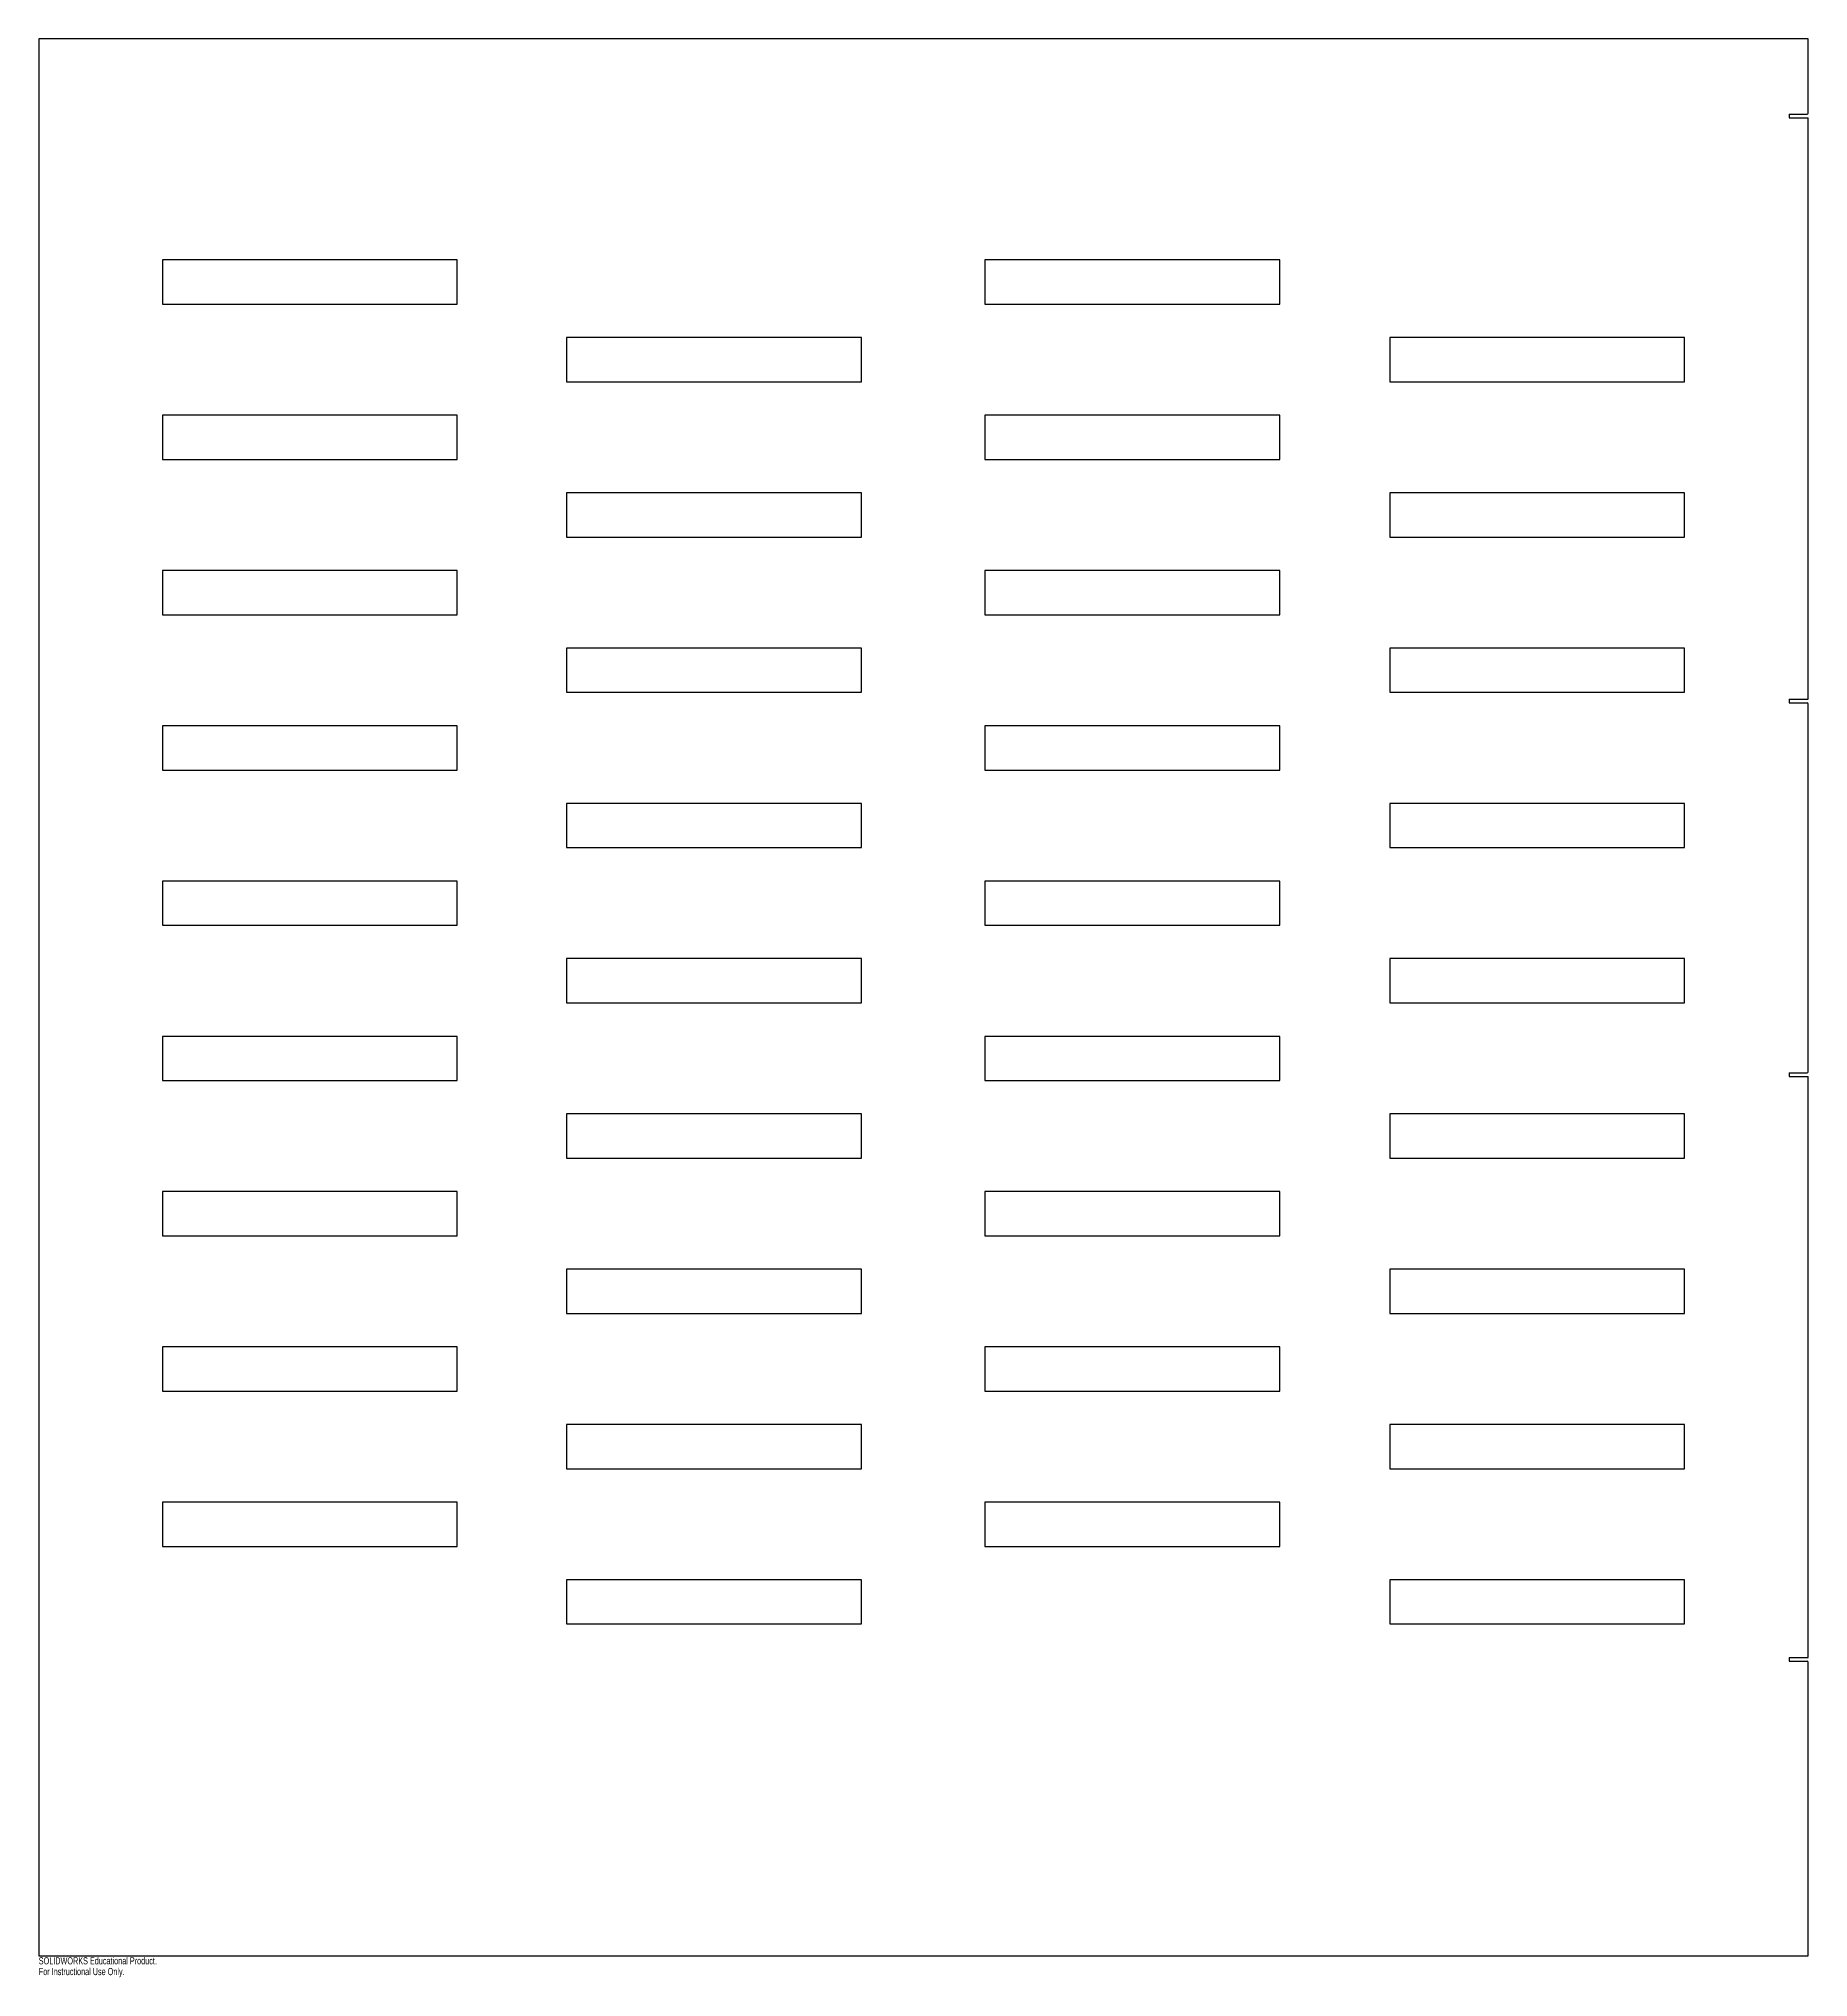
# Model space of a CAD drawing. Header units: millimetres. Extents: x -600 to 600, y -1315 to 0.
import ezdxf

# ---------------------------------------------------------------- set-up
doc = ezdxf.new("R2010")
doc.units = ezdxf.units.MM
doc.styles.add('SLDTEXTSTYLE0', font='TXT', dxfattribs={"width": 0.7})

msp = doc.modelspace()

# ---------------------------------------------------------------- linework, layer by layer
at = {"color": 7, "linetype": 'Continuous', "lineweight": 25}
for p, q in [((600, 0), (-600, 0)), ((-600, 0), (-600, -1300)), ((600, -50.4), (600, 0)), ((587, -51.2), (587, -53.7)), ((587, -51.2), (599.3, -51.2)), ((587, -53.7), (600, -53.7)), ((600, -447.8), (600, -53.7)), ((-316.2, -150), (-516.2, -150)), ((-516.2, -150), (-516.2, -180)), ((-316.2, -180), (-316.2, -150)), ((41.7, -150), (41.7, -180)), ((241.7, -150), (41.7, -150)), ((241.7, -180), (241.7, -150)), ((-516.2, -180), (-316.2, -180)), ((41.7, -180), (241.7, -180)), ((-42.1, -202.6), (-242.1, -202.6)), ((-242.1, -202.6), (-242.1, -232.6)), ((-42.1, -232.6), (-42.1, -202.6)), ((316.2, -202.6), (316.2, -232.6)), ((516.2, -202.6), (316.2, -202.6)), ((516.2, -232.6), (516.2, -202.6)), ((-242.1, -232.6), (-42.1, -232.6)), ((316.2, -232.6), (516.2, -232.6)), ((-516.2, -255.3), (-516.2, -285.3)), ((-316.2, -255.3), (-516.2, -255.3)), ((-316.2, -285.3), (-316.2, -255.3)), ((41.7, -255.3), (41.7, -285.3)), ((241.7, -255.3), (41.7, -255.3)), ((241.7, -285.3), (241.7, -255.3)), ((-516.2, -285.3), (-316.2, -285.3)), ((41.7, -285.3), (241.7, -285.3)), ((-242.1, -307.9), (-242.1, -337.9)), ((-42.1, -307.9), (-242.1, -307.9)), ((-42.1, -337.9), (-42.1, -307.9)), ((316.2, -307.9), (316.2, -337.9)), ((516.2, -307.9), (316.2, -307.9)), ((516.2, -337.9), (516.2, -307.9)), ((-242.1, -337.9), (-42.1, -337.9)), ((316.2, -337.9), (516.2, -337.9)), ((-516.2, -360.6), (-516.2, -390.6)), ((-316.2, -360.6), (-516.2, -360.6)), ((-316.2, -390.6), (-316.2, -360.6)), ((41.7, -360.6), (41.7, -390.6)), ((241.7, -360.6), (41.7, -360.6)), ((241.7, -390.6), (241.7, -360.6)), ((-516.2, -390.6), (-316.2, -390.6)), ((41.7, -390.6), (241.7, -390.6)), ((-242.1, -413.2), (-242.1, -443.2)), ((-42.1, -413.2), (-242.1, -413.2)), ((-42.1, -443.2), (-42.1, -413.2)), ((316.2, -413.2), (316.2, -443.2)), ((516.2, -413.2), (316.2, -413.2)), ((516.2, -443.2), (516.2, -413.2)), ((-242.1, -443.2), (-42.1, -443.2)), ((316.2, -443.2), (516.2, -443.2)), ((587, -447.8), (600, -447.8)), ((587, -447.8), (587, -450.3)), ((587, -450.3), (599.3, -450.3)), ((600, -700.5), (600, -451)), ((-516.2, -465.9), (-516.2, -495.9)), ((-316.2, -465.9), (-516.2, -465.9)), ((-316.2, -495.9), (-316.2, -465.9)), ((41.7, -465.9), (41.7, -495.9)), ((241.7, -465.9), (41.7, -465.9)), ((241.7, -495.9), (241.7, -465.9)), ((-516.2, -495.9), (-316.2, -495.9)), ((41.7, -495.9), (241.7, -495.9)), ((-242.1, -518.5), (-242.1, -548.5)), ((-42.1, -518.5), (-242.1, -518.5)), ((-42.1, -548.5), (-42.1, -518.5)), ((316.2, -518.5), (316.2, -548.5)), ((516.2, -518.5), (316.2, -518.5)), ((516.2, -548.5), (516.2, -518.5)), ((-242.1, -548.5), (-42.1, -548.5)), ((316.2, -548.5), (516.2, -548.5)), ((-516.2, -571.2), (-516.2, -601.2)), ((-316.2, -571.2), (-516.2, -571.2)), ((-316.2, -601.2), (-316.2, -571.2)), ((41.7, -571.2), (41.7, -601.2)), ((241.7, -571.2), (41.7, -571.2)), ((241.7, -601.2), (241.7, -571.2)), ((-516.2, -601.2), (-316.2, -601.2)), ((41.7, -601.2), (241.7, -601.2)), ((-242.1, -623.8), (-242.1, -653.8)), ((-42.1, -623.8), (-242.1, -623.8)), ((-42.1, -653.8), (-42.1, -623.8)), ((316.2, -623.8), (316.2, -653.8)), ((516.2, -623.8), (316.2, -623.8)), ((516.2, -653.8), (516.2, -623.8)), ((-242.1, -653.8), (-42.1, -653.8)), ((316.2, -653.8), (516.2, -653.8)), ((-516.2, -676.5), (-516.2, -706.5)), ((-316.2, -676.5), (-516.2, -676.5)), ((-316.2, -706.5), (-316.2, -676.5)), ((241.7, -676.5), (41.7, -676.5)), ((41.7, -676.5), (41.7, -706.5)), ((241.7, -706.5), (241.7, -676.5)), ((-516.2, -706.5), (-316.2, -706.5)), ((41.7, -706.5), (241.7, -706.5)), ((587, -701.2), (599.3, -701.2)), ((587, -701.2), (587, -703.7)), ((587, -703.7), (600, -703.7)), ((600, -1097.8), (600, -703.7)), ((-242.1, -729.1), (-242.1, -759.1)), ((-42.1, -729.1), (-242.1, -729.1)), ((-42.1, -759.1), (-42.1, -729.1)), ((316.2, -729.1), (316.2, -759.1)), ((516.2, -729.1), (316.2, -729.1)), ((516.2, -759.1), (516.2, -729.1)), ((-242.1, -759.1), (-42.1, -759.1)), ((316.2, -759.1), (516.2, -759.1)), ((-516.2, -781.8), (-516.2, -811.8)), ((-316.2, -781.8), (-516.2, -781.8)), ((-316.2, -811.8), (-316.2, -781.8)), ((41.7, -781.8), (41.7, -811.8)), ((241.7, -781.8), (41.7, -781.8)), ((241.7, -811.8), (241.7, -781.8)), ((-516.2, -811.8), (-316.2, -811.8)), ((41.7, -811.8), (241.7, -811.8)), ((-242.1, -834.4), (-242.1, -864.4)), ((-42.1, -834.4), (-242.1, -834.4)), ((-42.1, -864.4), (-42.1, -834.4)), ((316.2, -834.4), (316.2, -864.4)), ((516.2, -834.4), (316.2, -834.4)), ((516.2, -864.4), (516.2, -834.4)), ((-242.1, -864.4), (-42.1, -864.4)), ((316.2, -864.4), (516.2, -864.4)), ((-516.2, -887.1), (-516.2, -917.1)), ((-316.2, -887.1), (-516.2, -887.1)), ((-316.2, -917.1), (-316.2, -887.1)), ((41.7, -887.1), (41.7, -917.1)), ((241.7, -887.1), (41.7, -887.1)), ((241.7, -917.1), (241.7, -887.1)), ((-516.2, -917.1), (-316.2, -917.1)), ((41.7, -917.1), (241.7, -917.1)), ((-242.1, -939.7), (-242.1, -969.7)), ((-42.1, -939.7), (-242.1, -939.7)), ((-42.1, -969.7), (-42.1, -939.7)), ((316.2, -939.7), (316.2, -969.7)), ((516.2, -939.7), (316.2, -939.7)), ((516.2, -969.7), (516.2, -939.7)), ((-242.1, -969.7), (-42.1, -969.7)), ((316.2, -969.7), (516.2, -969.7)), ((-516.2, -992.4), (-516.2, -1022.4)), ((-316.2, -992.4), (-516.2, -992.4)), ((-316.2, -1022.4), (-316.2, -992.4)), ((41.7, -992.4), (41.7, -1022.4)), ((241.7, -992.4), (41.7, -992.4)), ((241.7, -1022.4), (241.7, -992.4)), ((-516.2, -1022.4), (-316.2, -1022.4)), ((41.7, -1022.4), (241.7, -1022.4)), ((-242.1, -1045), (-242.1, -1075)), ((-42.1, -1045), (-242.1, -1045)), ((-42.1, -1075), (-42.1, -1045)), ((316.2, -1045), (316.2, -1075)), ((516.2, -1045), (316.2, -1045)), ((516.2, -1075), (516.2, -1045)), ((-242.1, -1075), (-42.1, -1075)), ((316.2, -1075), (516.2, -1075)), ((587, -1097.8), (600, -1097.8)), ((587, -1097.8), (587, -1100.3)), ((587, -1100.3), (599.3, -1100.3)), ((600, -1300), (600, -1101)), ((-600, -1300), (600, -1300))]:
    msp.add_line(p, q, dxfattribs=at)
for centre, start, end in [((599.3, -50.4), 270, 360), ((599.3, -451), 0, 90), ((599.3, -700.5), 270, 360), ((599.3, -1101), 0, 90)]:
    msp.add_arc(centre, 0.74, start, end, dxfattribs=at)

# ---------------------------------------------------------------- texts
at = {"color": 7, "linetype": 'Continuous', "char_height": 4.834, "attachment_point": 1, "style": 'SLDTEXTSTYLE0'}
for s, insert in [('SOLIDWORKS Educational Product.', (-600, -1301)), ('For Instructional Use Only.', (-600, -1308.3))]:
    msp.add_mtext(s, dxfattribs=dict(at, insert=insert))

doc.saveas('drawing.dxf')
